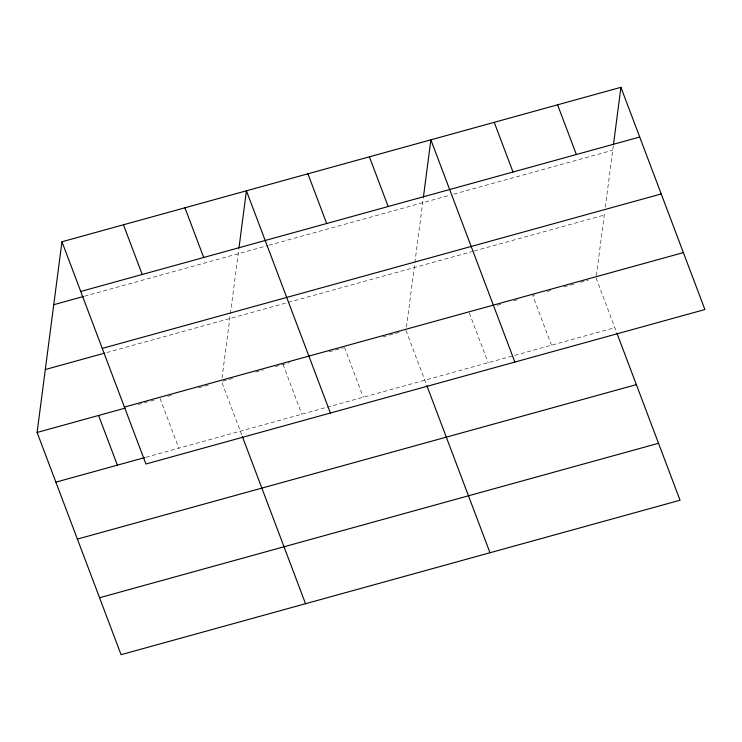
<?xml version="1.0" encoding="UTF-8"?>
<svg xmlns="http://www.w3.org/2000/svg" width="742" height="742" viewBox="0 0 742 742"><rect width="100%" height="100%" fill="white"/><g stroke="black" fill="none" stroke-linecap="round" stroke-linejoin="round"><path stroke-width="0.56" stroke-dasharray="3.71 2.78" d="M221.997 378.114L238.803 249.238M406.458 327.139L423.265 198.262M596.355 275.746L604.702 211.72M605.287 207.25L613.309 145.747M84.505 296.206L267.862 245.537M268.956 245.231L449.346 195.387M453.798 194.154L612.725 150.236M106.792 352.543L473.127 251.315M474.24 251L604.266 215.069M138.114 404.548L155.681 399.688M167.757 396.349L172.153 395.143M198.504 387.862L209.485 384.82M232.534 378.448L221.561 381.49L241.957 435.48M255.591 372.076L263.28 369.961M275.356 366.622L289.63 362.671M329.16 351.754L343.435 347.812M382.955 336.887L400.522 332.026M497.149 305.333L501.592 304.099M513.826 300.723L518.268 299.499M534.936 294.889L532.719 295.502L551.491 345.197M547.16 291.513L551.612 290.28M563.837 286.904L574.948 283.834M580.504 282.294L588.285 280.151M145.914 457.276L325.979 407.516M327.074 407.21L614.84 327.695M596.067 278L616.463 331.989M469.361 313.013L488.143 362.708M406.013 330.515L426.418 384.504M344.529 347.506L363.311 397.202M283.045 364.498L301.827 414.194M160.068 398.473L178.85 448.177"/><path stroke-width="1.11" d="M616.871 333.065L680.034 500.229L121.076 654.685L37.1 432.456L61.966 241.771L620.924 87.315L704.9 309.544L145.933 464L61.966 241.771M238.952 248.106L246.418 190.805L330.394 413.034M423.404 197.14L430.879 139.83L514.855 362.059M613.458 144.625L620.924 87.315M80.739 291.467L639.706 137.01M53.758 304.702L83.401 296.512M102.257 348.406L661.224 193.95M45.308 369.535L104.594 353.146M124.424 407.07L683.382 252.605M37.1 432.456L124.934 408.183M55.882 482.152L144.811 457.582M77.391 539.091L636.358 384.625M99.558 597.746L658.525 443.289M557.576 104.817L576.358 154.512M494.228 122.328L513.01 172.023M369.395 156.822L388.168 206.517M426.826 385.58L489.989 552.744M307.911 173.814L326.684 223.509M184.934 207.797L203.716 257.493M242.365 436.556L305.528 603.71M123.45 224.789L142.232 274.484M98.584 415.464L117.366 465.16"/></g></svg>
